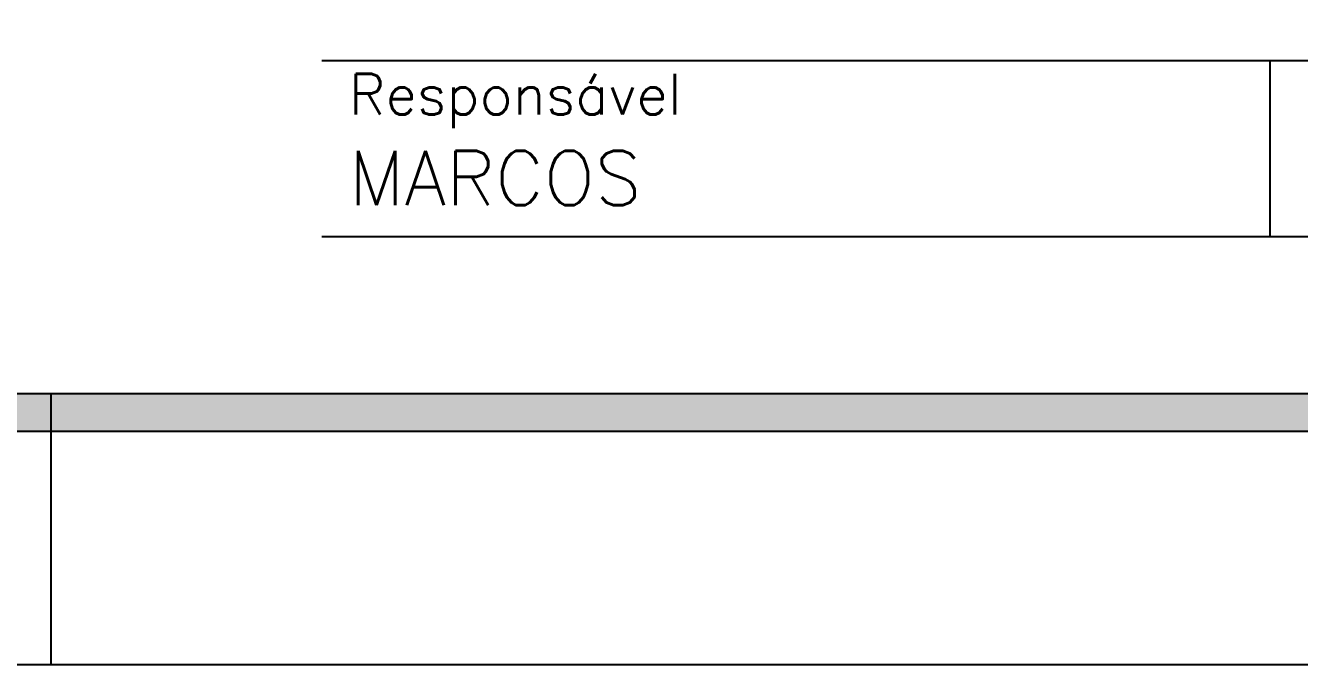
# Model space of a CAD drawing. Extents: x 187 to 6132, y -1204 to 3001.
# Drawn here: x 5201.8 to 5436.9, y -1204.3 to -1086.3 of the extents above; entities that cross this region are included whole.
import ezdxf

# ---------------------------------------------------------------- set-up
doc = ezdxf.new("R2010")
doc.units = 0
doc.header["$LTSCALE"] = 100
doc.header["$MEASUREMENT"] = 0
doc.layers.get('0').update_dxf_attribs({"color": 245, "linetype": 'CONTINUOUS'})
doc.layers.add('TEX1', color=7, linetype='CONTINUOUS')
doc.styles.get("Standard").update_dxf_attribs({"font": 'ROMANS.SHX'})

# ---------------------------------------------------------------- blocks, each defined once
blk = doc.blocks.new('CARIMBO_UNION', base_point=(735.032049, -4583.115153))
for p, q in [((718.532049, -4581.815153), (734.032049, -4581.815153)), ((722.032049, -4582.465153), (722.032049, -4581.815153)), ((718.532049, -4582.465153), (734.032049, -4582.465153))]:
    blk.add_line(p, q)
at = {"layer": 'TEX1'}
blk.add_text('Responsável', height=0.15, dxfattribs=at).set_placement((718.632049, -4582.015153))

msp = doc.modelspace()

# ---------------------------------------------------------------- linework, layer by layer
msp.add_line((5206.530458, -1154.290025), (5206.530458, -1204.290025))
for points in [[(186.530458, -1204.290025), (6131.530458, -1204.290025), (6131.530458, 3000.709975), (186.530458, 3000.709975), (186.530458, -1204.290025)], [(6081.530458, -1154.290025), (6081.530458, -1161.290025), (304.530458, -1161.290025), (304.530458, 2957.709975), (6081.530458, 2957.709975), (6081.530458, 2950.709975), (311.530458, 2950.709975), (311.530458, -1154.290025), (6081.530458, -1154.290025)], [(311.530458, -1154.290025), (6081.530458, -1154.290025), (6081.530458, 2950.709975), (311.530458, 2950.709975), (311.530458, -1154.290025)]]:
    msp.add_lwpolyline(points)
for points in [[(6081.530458, -1161.290025), (304.530458, -1161.290025), (311.530458, -1154.290025)], [(6081.530458, -1161.290025), (311.530458, -1154.290025), (6081.530458, -1154.290025)]]:
    msp.add_solid(points)

# ---------------------------------------------------------------- block references
at = {"xscale": 50, "yscale": 50}
msp.add_blockref('CARIMBO_UNION', (6081.530458, -1157.790025), dxfattribs=at)

# ---------------------------------------------------------------- texts
at = {"layer": 'TEX1'}
msp.add_text('MARCOS', height=10, dxfattribs=at).set_placement((5261.491598, -1119.484507))

doc.saveas('drawing.dxf')
